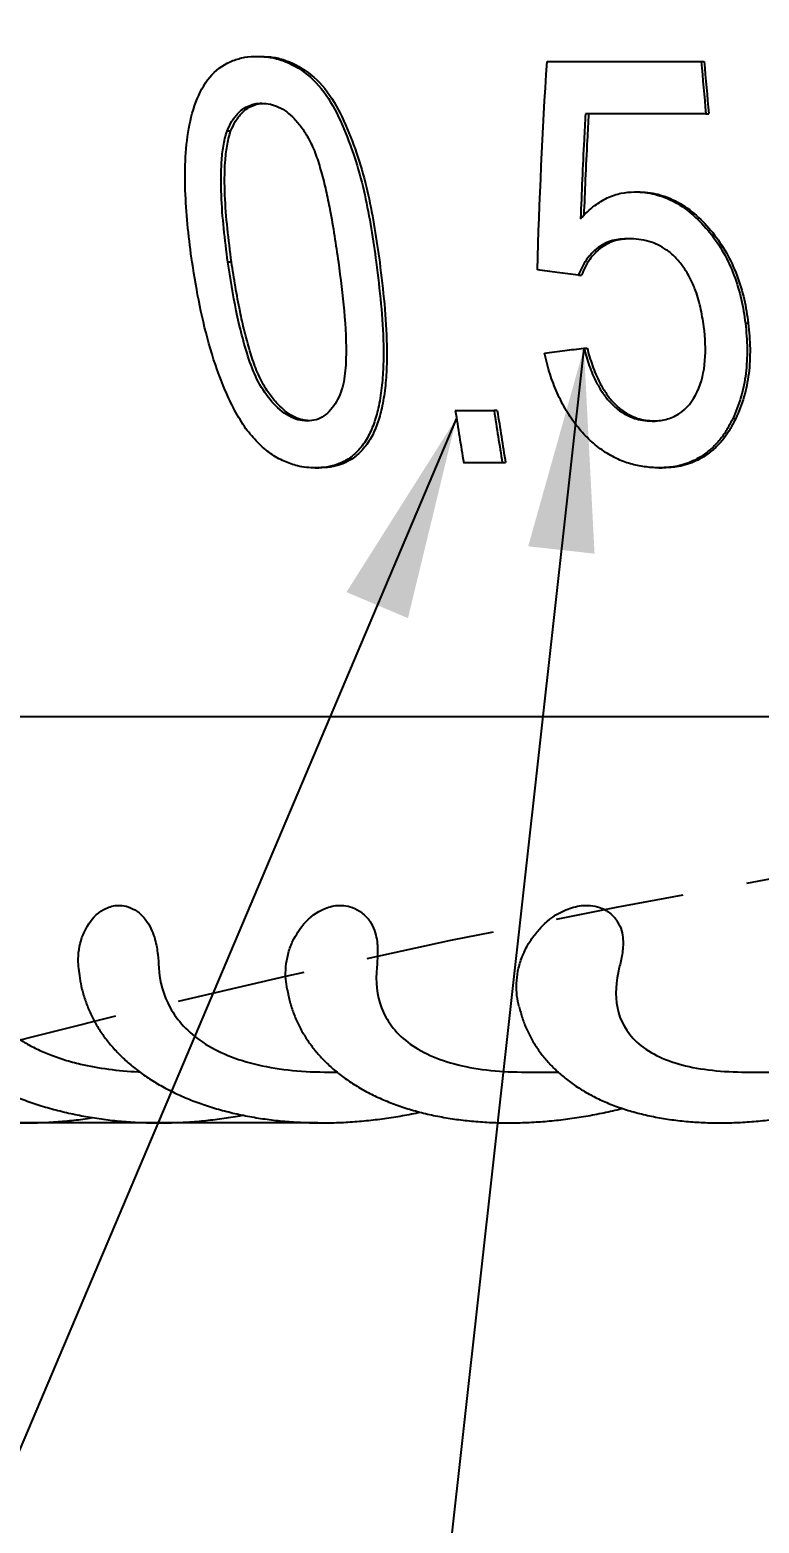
# Model space of a CAD drawing. Header units: millimetres. Extents: x 10 to 459, y 8 to 584.
# Drawn here: x 302.18 to 309.36, y 307.36 to 322.07 of the extents above; entities that cross this region are included whole.
import ezdxf

# ---------------------------------------------------------------- set-up
doc = ezdxf.new("R2010")
doc.units = ezdxf.units.MM
doc.linetypes.add('HIDDEN', pattern=[1.905, 1.27, -0.635])
for name, color, linetype in [('DIMENSIONS', 2, 'Continuous'), ('HIDDEN', 3, 'HIDDEN'), ('TEXT', 2, 'Continuous')]:
    doc.layers.add(name, color=color, linetype=linetype)
doc.layers.add('OUTLINE', color=7, linetype='Continuous', lineweight=25)
doc.styles.add('SLDTEXTSTYLE0', font='TXT', dxfattribs={"width": 0.75})
doc.dimstyles.new('SLDDIMSTYLE12', dxfattribs={"dimtxt": 0.18, "dimasz": 2, "dimexe": 0, "dimexo": 0.0625, "dimgap": 0, "dimtad": 0, "dimtih": 1, "dimtoh": 1, "dimdec": 0, "dimrnd": 1e-09, "dimzin": 0, "dimdsep": 46, "dimtxsty": 'Standard', "dimsah": 1, "dimcen": 0.09, "dimadec": 0, "dimazin": 0, "dimtfac": 2, "dimtdec": 0, "dimtofl": 0, "dimtmove": 0, "dimatfit": 3, "dimfxl": 0, "dimfrac": 2, "dimtolj": 1, "dimtzin": 0, "dimarcsym": 0})
doc.dimstyles.new('SLDDIMSTYLE5', dxfattribs={"dimtxt": 3.5, "dimasz": 2, "dimexe": 0, "dimexo": 0.0625, "dimgap": 0.875, "dimtad": 1, "dimrnd": 1e-09, "dimzin": 12, "dimdsep": 46, "dimtxsty": 'SLDTEXTSTYLE0', "dimsah": 1, "dimcen": 0.09, "dimadec": 0, "dimazin": 3, "dimtfac": 1, "dimtofl": 0, "dimtmove": 0, "dimatfit": 3, "dimfxl": 0, "dimfrac": 2, "dimtolj": 1, "dimtzin": 12, "dimarcsym": 0})
doc.dimstyles.new('SLDDIMSTYLE6', dxfattribs={"dimtxt": 3.5, "dimasz": 2, "dimexe": 0, "dimexo": 0.0625, "dimgap": 0.875, "dimtad": 1, "dimrnd": 1e-09, "dimzin": 12, "dimdsep": 46, "dimtxsty": 'SLDTEXTSTYLE0', "dimsah": 1, "dimcen": 0.09, "dimadec": 0, "dimazin": 3, "dimtol": 1, "dimtp": 1.6, "dimtm": 1.6, "dimtfac": 1, "dimtofl": 0, "dimtmove": 0, "dimatfit": 3, "dimfxl": 0, "dimfrac": 2, "dimtolj": 1, "dimarcsym": 0})
doc.dimstyles.new('SLDDIMSTYLE7', dxfattribs={"dimtxt": 3.5, "dimasz": 2, "dimexe": 0, "dimexo": 0.0625, "dimgap": 0.875, "dimtad": 1, "dimrnd": 1e-09, "dimzin": 12, "dimdsep": 46, "dimtxsty": 'SLDTEXTSTYLE0', "dimsah": 1, "dimcen": 0.09, "dimadec": 0, "dimazin": 3, "dimtol": 1, "dimtp": 1.3, "dimtm": 1.3, "dimtfac": 1, "dimtofl": 0, "dimtmove": 0, "dimatfit": 3, "dimfxl": 0, "dimfrac": 2, "dimtolj": 1, "dimarcsym": 0})

# ---------------------------------------------------------------- blocks, each defined once
blk = doc.blocks.new('_D_8')
at = {"layer": 'DIMENSIONS'}
for p, q in [((316.213, 571.805), (251.387, 571.805)), ((253.387, 311.805), (253.387, 571.805)), ((299.208, 311.805), (251.387, 311.805))]:
    blk.add_line(p, q, dxfattribs=at)
for points in [[(253.387, 571.805), (252.887, 569.805), (253.887, 569.805)], [(253.387, 311.805), (253.887, 313.805), (252.887, 313.805)]]:
    blk.add_solid(points, dxfattribs=at)
at = {"layer": 'DIMENSIONS', "attachment_point": 1, "rotation": 90, "style": 'SLDTEXTSTYLE0'}
for s, insert, char_height in [('±1,60', (249.886, 442.183), 2.5), ('260', (248.875, 433.132), 3.5)]:
    blk.add_mtext(s, dxfattribs=dict(at, insert=insert, char_height=char_height))
blk = doc.blocks.new('_D_9')
at = {"layer": 'DIMENSIONS'}
for p, q in [((293.45, 326.805), (293.45, 269.305)), ((361.95, 326.805), (361.95, 269.305)), ((361.95, 271.305), (293.45, 271.305))]:
    blk.add_line(p, q, dxfattribs=at)
for points in [[(293.45, 271.305), (295.45, 270.805), (295.45, 271.805)], [(361.95, 271.305), (359.95, 271.805), (359.95, 270.805)]]:
    blk.add_solid(points, dxfattribs=at)
at = {"layer": 'DIMENSIONS', "attachment_point": 1, "style": 'SLDTEXTSTYLE0'}
for s, insert, char_height in [('%%c', (315.932, 275.817), 3.5), ('68,5', (321.205, 275.817), 3.5), ('±1,30', (331.54, 274.806), 2.5)]:
    blk.add_mtext(s, dxfattribs=dict(at, insert=insert, char_height=char_height))
blk = doc.blocks.new('_D_11')
at = {"layer": 'DIMENSIONS'}
for p, q in [((299.208, 314.305), (299.208, 278.828)), ((356.192, 314.305), (356.192, 278.828)), ((299.208, 280.828), (356.192, 280.828))]:
    blk.add_line(p, q, dxfattribs=at)
for points in [[(299.208, 280.828), (301.208, 280.328), (301.208, 281.328)], [(356.192, 280.828), (354.192, 281.328), (354.192, 280.328)]]:
    blk.add_solid(points, dxfattribs=at)
at = {"layer": 'DIMENSIONS', "char_height": 3.5, "attachment_point": 1, "style": 'SLDTEXTSTYLE0'}
for s, insert in [('%%c', (319.242, 285.339)), ('56,98', (324.521, 285.393))]:
    blk.add_mtext(s, dxfattribs=dict(at, insert=insert))

msp = doc.modelspace()

# ---------------------------------------------------------------- linework, layer by layer
at = {"layer": 'HIDDEN'}
msp.add_arc((327.7, 210.58), 104.725, 75.48959, 104.51041, dxfattribs=at)
at = {"layer": 'OUTLINE'}
for p, q in [((304.418, 321.805), (304.453, 321.805)), ((307.271, 321.754), (308.791, 321.754)), ((308.791, 321.754), (308.819, 321.754)), ((308.836, 321.241), (307.65, 321.241)), ((308.836, 321.241), (308.865, 321.241)), ((304.155, 321.07), (304.12, 321.07)), ((308.134, 320.472), (308.164, 320.472)), ((304.164, 319.78), (304.128, 319.78)), ((307.58, 319.651), (307.611, 319.651)), ((309.225, 319.177), (309.253, 319.177)), ((307.634, 318.933), (307.665, 318.933)), ((306.368, 318.318), (306.749, 318.318)), ((306.781, 318.318), (306.749, 318.318)), ((308.305, 318.215), (308.335, 318.215)), ((309.101, 318.239), (309.13, 318.239)), ((304.989, 317.754), (305.025, 317.754)), ((306.83, 317.805), (306.45, 317.805)), ((306.862, 317.805), (306.83, 317.805)), ((308.371, 317.754), (308.401, 317.754)), ((295.453, 315.305), (359.947, 315.305)), ((302.661, 312.802), (302.666, 312.756)), ((304.712, 312.621), (304.721, 312.575)), ((306.996, 312.449), (307.007, 312.407)), ((305.124, 311.805), (305.201, 311.805)), ((307.065, 311.805), (307.377, 311.805)), ((309.231, 311.805), (309.768, 311.805)), ((305.015, 311.305), (300.099, 311.305))]:
    msp.add_line(p, q, dxfattribs=at)
for centre, radius, start, end in [((378.351, 327.695), 69.814, 184.88152, 185.30405), ((378.288, 327.695), 69.723, 184.88785, 185.31094), ((364.837, 327.489), 59.184, 188.9146, 189.4175), ((366.194, 327.476), 60.146, 188.75783, 189.25246), ((366.011, 327.454), 59.93, 188.7687, 189.26513)]:
    msp.add_arc(centre, radius, start, end, dxfattribs=at)
for points, knots in [([(303.776, 319.778), (303.745, 320.001), (303.72, 320.224), (303.701, 320.667), (303.706, 320.887), (303.762, 321.197), (303.789, 321.297), (303.863, 321.478), (303.912, 321.56), (304.031, 321.687), (304.102, 321.734), (304.216, 321.778), (304.255, 321.789), (304.336, 321.803), (304.377, 321.804), (304.418, 321.805)], [0, 0, 0, 0, 0.25, 0.25, 0.5, 0.5, 0.625, 0.625, 0.75, 0.75, 0.875, 0.875, 0.9375, 0.9375, 1, 1, 1, 1]), ([(304.418, 321.805), (304.46, 321.803), (304.502, 321.802), (304.585, 321.789), (304.627, 321.778), (304.752, 321.733), (304.835, 321.687), (304.989, 321.562), (305.059, 321.482), (305.177, 321.298), (305.226, 321.196), (305.358, 320.884), (305.427, 320.664), (305.524, 320.223), (305.558, 320), (305.589, 319.778)], [0, 0, 0, 0, 0.0625, 0.0625, 0.125, 0.125, 0.25, 0.25, 0.375, 0.375, 0.5, 0.5, 0.75, 0.75, 1, 1, 1, 1]), ([(304.453, 321.805), (304.495, 321.803), (304.537, 321.802), (304.62, 321.789), (304.662, 321.778), (304.787, 321.732), (304.87, 321.686), (305.023, 321.562), (305.094, 321.482), (305.211, 321.298), (305.26, 321.195), (305.391, 320.884), (305.461, 320.664), (305.558, 320.223), (305.591, 320), (305.623, 319.778)], [0, 0, 0, 0, 0.0625, 0.0625, 0.125, 0.125, 0.25, 0.25, 0.375, 0.375, 0.5, 0.5, 0.75, 0.75, 1, 1, 1, 1]), ([(304.12, 321.07), (304.135, 321.103), (304.166, 321.171), (304.225, 321.246), (304.288, 321.298), (304.348, 321.326), (304.407, 321.342), (304.445, 321.343), (304.464, 321.344)], [0, 0, 0, 0, 0.210464, 0.426339, 0.582857, 0.744011, 0.870973, 1, 1, 1, 1]), ([(304.155, 321.07), (304.171, 321.103), (304.201, 321.171), (304.26, 321.246), (304.323, 321.298), (304.383, 321.326), (304.435, 321.34), (304.466, 321.342), (304.478, 321.342)], [0, 0, 0, 0, 0.221557, 0.448787, 0.613145, 0.782352, 0.915845, 1, 1, 1, 1]), ([(304.464, 321.344), (304.492, 321.342), (304.546, 321.337), (304.629, 321.31), (304.708, 321.261), (304.787, 321.191), (304.861, 321.1), (304.935, 320.981), (304.998, 320.834), (305.05, 320.663), (305.095, 320.484), (305.138, 320.274), (305.179, 320.038), (305.204, 319.866), (305.216, 319.78)], [0, 0, 0, 0, 0.0567, 0.113166, 0.17025, 0.227388, 0.294714, 0.36205, 0.449797, 0.537912, 0.634687, 0.731496, 0.865729, 1, 1, 1, 1]), ([(307.65, 321.241), (307.645, 321.155), (307.641, 321.068), (307.636, 320.982), (307.629, 320.852), (307.623, 320.722), (307.617, 320.593), (307.612, 320.464), (307.606, 320.334), (307.601, 320.205)], [0, 0, 0, 0, 0.000267814, 0.000267814, 0.000267814, 0.000669578, 0.000669578, 0.000669578, 0.00107137, 0.00107137, 0.00107137, 0.00107137]), ([(307.68, 321.241), (307.676, 321.155), (307.664, 320.938), (307.648, 320.604), (307.638, 320.356), (307.633, 320.238)], [0, 0, 0, 0, 0.258179, 0.645514, 1, 1, 1, 1]), ([(304.128, 319.78), (304.098, 320), (304.073, 320.22), (304.059, 320.549), (304.059, 320.658), (304.07, 320.818), (304.075, 320.871), (304.092, 320.973), (304.105, 321.021), (304.12, 321.07)], [0, 0, 0, 0, 0.5, 0.5, 0.75, 0.75, 0.875, 0.875, 1, 1, 1, 1]), ([(304.164, 319.78), (304.134, 320), (304.108, 320.22), (304.095, 320.549), (304.094, 320.658), (304.106, 320.818), (304.111, 320.871), (304.128, 320.973), (304.141, 321.021), (304.155, 321.07)], [0, 0, 0, 0, 0.5, 0.5, 0.75, 0.75, 0.875, 0.875, 1, 1, 1, 1]), ([(307.601, 320.205), (307.623, 320.229), (307.668, 320.277), (307.754, 320.349), (307.863, 320.416), (307.996, 320.463), (308.09, 320.469), (308.134, 320.472)], [0, 0, 0, 0, 0.154807, 0.310407, 0.54388, 0.784279, 1, 1, 1, 1]), ([(308.134, 320.472), (308.201, 320.47), (308.267, 320.464), (308.4, 320.43), (308.467, 320.404), (308.659, 320.299), (308.775, 320.193), (308.974, 319.947), (309.055, 319.802), (309.141, 319.574), (309.165, 319.495), (309.201, 319.337), (309.213, 319.257), (309.225, 319.177)], [0, 0, 0, 0, 0.125, 0.125, 0.25, 0.25, 0.5, 0.5, 0.75, 0.75, 0.875, 0.875, 1, 1, 1, 1]), ([(308.164, 320.472), (308.23, 320.47), (308.297, 320.464), (308.429, 320.43), (308.496, 320.404), (308.688, 320.298), (308.804, 320.193), (309.002, 319.946), (309.083, 319.802), (309.169, 319.574), (309.193, 319.495), (309.23, 319.337), (309.242, 319.257), (309.253, 319.177)], [0, 0, 0, 0, 0.125, 0.125, 0.25, 0.25, 0.5, 0.5, 0.75, 0.75, 0.875, 0.875, 1, 1, 1, 1]), ([(308.073, 320.01), (308.019, 320.008), (307.966, 320.005), (307.865, 319.977), (307.816, 319.954), (307.731, 319.89), (307.693, 319.849), (307.628, 319.759), (307.602, 319.706), (307.58, 319.651)], [0, 0, 0, 0, 0.25, 0.25, 0.5, 0.5, 0.75, 0.75, 1, 1, 1, 1]), ([(308.103, 320.01), (308.049, 320.008), (307.996, 320.005), (307.895, 319.977), (307.846, 319.954), (307.762, 319.89), (307.724, 319.849), (307.658, 319.759), (307.633, 319.706), (307.611, 319.651)], [0, 0, 0, 0, 0.25, 0.25, 0.5, 0.5, 0.75, 0.75, 1, 1, 1, 1]), ([(308.816, 319.147), (308.806, 319.21), (308.786, 319.337), (308.737, 319.501), (308.676, 319.634), (308.612, 319.738), (308.535, 319.83), (308.45, 319.902), (308.362, 319.952), (308.271, 319.987), (308.174, 320.006), (308.107, 320.009), (308.073, 320.01)], [0, 0, 0, 0, 0.145493, 0.290475, 0.381721, 0.472919, 0.565005, 0.657032, 0.736523, 0.816129, 0.907937, 1, 1, 1, 1]), ([(304.305, 318.139), (304.266, 318.199), (304.228, 318.259), (304.161, 318.385), (304.131, 318.45), (304.045, 318.648), (303.997, 318.787), (303.915, 319.066), (303.881, 319.208), (303.822, 319.492), (303.799, 319.635), (303.776, 319.778)], [0, 0, 0, 0, 0.125, 0.125, 0.25, 0.25, 0.5, 0.5, 0.75, 0.75, 1, 1, 1, 1]), ([(304.909, 318.215), (304.879, 318.217), (304.849, 318.219), (304.788, 318.235), (304.758, 318.248), (304.668, 318.298), (304.613, 318.348), (304.512, 318.462), (304.466, 318.527), (304.391, 318.671), (304.362, 318.747), (304.283, 318.979), (304.244, 319.139), (304.178, 319.458), (304.152, 319.619), (304.128, 319.78)], [0, 0, 0, 0, 0.0625, 0.0625, 0.125, 0.125, 0.25, 0.25, 0.375, 0.375, 0.5, 0.5, 0.75, 0.75, 1, 1, 1, 1]), ([(304.929, 318.217), (304.908, 318.219), (304.862, 318.224), (304.788, 318.248), (304.711, 318.296), (304.632, 318.365), (304.552, 318.456), (304.469, 318.581), (304.4, 318.734), (304.341, 318.913), (304.29, 319.1), (304.243, 319.31), (304.201, 319.537), (304.176, 319.699), (304.164, 319.78)], [0, 0, 0, 0, 0.0436655, 0.0978532, 0.1525444, 0.2073218, 0.2796071, 0.3518063, 0.4452419, 0.5391004, 0.6420527, 0.7450552, 0.8725049, 1, 1, 1, 1]), ([(305.216, 319.78), (305.237, 319.619), (305.258, 319.459), (305.286, 319.14), (305.296, 318.981), (305.289, 318.749), (305.283, 318.672), (305.254, 318.529), (305.229, 318.463), (305.164, 318.349), (305.124, 318.299), (305.05, 318.249), (305.024, 318.236), (304.968, 318.219), (304.939, 318.217), (304.909, 318.215)], [0, 0, 0, 0, 0.25, 0.25, 0.5, 0.5, 0.625, 0.625, 0.75, 0.75, 0.875, 0.875, 0.9375, 0.9375, 1, 1, 1, 1]), ([(305.589, 319.778), (305.606, 319.641), (305.639, 319.368), (305.661, 319.024), (305.66, 318.749), (305.645, 318.54), (305.614, 318.351), (305.567, 318.185), (305.505, 318.044), (305.42, 317.925), (305.32, 317.839), (305.212, 317.787), (305.102, 317.758), (305.027, 317.755), (304.989, 317.754)], [0, 0, 0, 0, 0.153719, 0.307252, 0.389174, 0.471193, 0.552865, 0.620664, 0.688348, 0.756904, 0.825427, 0.884294, 0.943194, 1, 1, 1, 1]), ([(305.623, 319.778), (305.639, 319.641), (305.673, 319.367), (305.695, 319.023), (305.694, 318.748), (305.679, 318.539), (305.649, 318.351), (305.602, 318.185), (305.54, 318.043), (305.455, 317.925), (305.355, 317.839), (305.247, 317.786), (305.138, 317.758), (305.062, 317.755), (305.025, 317.754)], [0, 0, 0, 0, 0.154034, 0.307886, 0.389761, 0.471729, 0.553343, 0.621103, 0.688755, 0.757281, 0.825769, 0.884578, 0.94342, 1, 1, 1, 1]), ([(307.58, 319.651), (307.545, 319.656), (307.476, 319.665), (307.341, 319.682), (307.242, 319.694), (307.177, 319.703)], [0, 0, 0, 0, 0.256704, 0.513403, 1, 1, 1, 1]), ([(309.225, 319.177), (309.233, 319.093), (309.241, 319.01), (309.242, 318.845), (309.238, 318.763), (309.219, 318.604), (309.202, 318.526), (309.16, 318.378), (309.132, 318.308), (309.101, 318.239)], [0, 0, 0, 0, 0.25, 0.25, 0.5, 0.5, 0.75, 0.75, 1, 1, 1, 1]), ([(309.253, 319.177), (309.262, 319.093), (309.269, 319.01), (309.271, 318.845), (309.267, 318.763), (309.247, 318.604), (309.231, 318.526), (309.189, 318.378), (309.161, 318.308), (309.13, 318.239)], [0, 0, 0, 0, 0.25, 0.25, 0.5, 0.5, 0.75, 0.75, 1, 1, 1, 1]), ([(308.305, 318.215), (308.352, 318.217), (308.398, 318.22), (308.486, 318.243), (308.529, 318.261), (308.647, 318.334), (308.708, 318.412), (308.793, 318.596), (308.818, 318.7), (308.835, 318.92), (308.829, 319.033), (308.816, 319.147)], [0, 0, 0, 0, 0.125, 0.125, 0.25, 0.25, 0.5, 0.5, 0.75, 0.75, 1, 1, 1, 1]), ([(307.247, 318.882), (307.28, 318.887), (307.346, 318.895), (307.475, 318.912), (307.571, 318.925), (307.634, 318.933)], [0, 0, 0, 0, 0.257966, 0.515933, 1, 1, 1, 1]), ([(308.371, 317.754), (308.325, 317.756), (308.232, 317.761), (308.092, 317.79), (307.95, 317.843), (307.811, 317.926), (307.679, 318.036), (307.56, 318.168), (307.455, 318.32), (307.368, 318.491), (307.295, 318.68), (307.263, 318.813), (307.247, 318.882)], [0, 0, 0, 0, 0.0920555, 0.184278, 0.2758805, 0.3750487, 0.4742438, 0.5731241, 0.6720244, 0.7781154, 0.8843279, 1, 1, 1, 1]), ([(307.634, 318.933), (307.651, 318.875), (307.684, 318.758), (307.746, 318.61), (307.816, 318.493), (307.884, 318.404), (307.964, 318.329), (308.047, 318.274), (308.131, 318.239), (308.216, 318.22), (308.274, 318.217), (308.305, 318.215)], [0, 0, 0, 0, 0.161554, 0.3225, 0.422925, 0.523289, 0.62488, 0.726475, 0.812286, 0.89811, 1, 1, 1, 1]), ([(307.665, 318.933), (307.682, 318.875), (307.715, 318.758), (307.777, 318.61), (307.847, 318.493), (307.915, 318.404), (307.994, 318.329), (308.078, 318.274), (308.161, 318.239), (308.24, 318.221), (308.292, 318.218), (308.317, 318.217)], [0, 0, 0, 0, 0.164943, 0.329258, 0.431698, 0.534084, 0.637695, 0.741343, 0.8288, 0.916266, 1, 1, 1, 1]), ([(309.101, 318.239), (309.084, 318.207), (309.05, 318.142), (308.991, 318.05), (308.92, 317.969), (308.822, 317.883), (308.688, 317.805), (308.528, 317.76), (308.419, 317.756), (308.371, 317.754)], [0, 0, 0, 0, 0.111048, 0.221937, 0.337193, 0.452438, 0.644495, 0.844584, 1, 1, 1, 1]), ([(309.13, 318.239), (309.113, 318.207), (309.079, 318.142), (309.02, 318.05), (308.949, 317.969), (308.852, 317.883), (308.718, 317.805), (308.558, 317.76), (308.449, 317.756), (308.401, 317.754)], [0, 0, 0, 0, 0.111111, 0.222054, 0.337377, 0.452671, 0.64477, 0.844915, 1, 1, 1, 1]), ([(304.989, 317.754), (304.96, 317.755), (304.902, 317.757), (304.799, 317.774), (304.68, 317.815), (304.547, 317.891), (304.419, 317.999), (304.343, 318.092), (304.305, 318.139)], [0, 0, 0, 0, 0.121459, 0.24347, 0.425467, 0.613139, 0.803321, 1, 1, 1, 1]), ([(302.742, 313.24), (302.781, 313.306), (302.833, 313.365), (302.935, 313.423), (302.973, 313.438), (303.062, 313.45), (303.111, 313.447), (303.196, 313.412), (303.225, 313.395), (303.282, 313.349), (303.308, 313.32), (303.373, 313.227), (303.395, 313.166), (303.425, 313.057), (303.432, 313.009), (303.442, 312.917), (303.445, 312.875), (303.448, 312.834)], [0, 0, 0, 0, 0.25, 0.25, 0.375, 0.375, 0.5, 0.5, 0.5625, 0.5625, 0.625, 0.625, 0.75, 0.75, 0.875, 0.875, 1, 1, 1, 1]), ([(304.857, 313.24), (304.908, 313.306), (304.973, 313.364), (305.096, 313.423), (305.141, 313.438), (305.24, 313.45), (305.295, 313.447), (305.387, 313.413), (305.418, 313.396), (305.477, 313.35), (305.504, 313.321), (305.566, 313.228), (305.584, 313.167), (305.603, 313.058), (305.604, 313.009), (305.601, 312.918), (305.598, 312.875), (305.594, 312.834)], [0, 0, 0, 0, 0.25, 0.25, 0.375, 0.375, 0.5, 0.5, 0.5625, 0.5625, 0.625, 0.625, 0.75, 0.75, 0.875, 0.875, 1, 1, 1, 1]), ([(307.221, 313.24), (307.285, 313.306), (307.364, 313.364), (307.504, 313.423), (307.555, 313.438), (307.667, 313.45), (307.728, 313.447), (307.825, 313.413), (307.858, 313.396), (307.917, 313.35), (307.943, 313.32), (308.002, 313.228), (308.015, 313.167), (308.023, 313.058), (308.018, 313.01), (308.003, 312.918), (307.993, 312.875), (307.982, 312.834)], [0, 0, 0, 0, 0.25, 0.25, 0.375, 0.375, 0.5, 0.5, 0.5625, 0.5625, 0.625, 0.625, 0.75, 0.75, 0.875, 0.875, 1, 1, 1, 1]), ([(302.663, 312.802), (302.659, 312.831), (302.65, 312.902), (302.66, 313.013), (302.687, 313.132), (302.724, 313.204), (302.742, 313.24)], [0, 0, 0, 0, 0.184569, 0.453674, 0.722754, 1, 1, 1, 1]), ([(304.713, 312.621), (304.708, 312.654), (304.694, 312.727), (304.697, 312.843), (304.718, 312.966), (304.764, 313.104), (304.822, 313.19), (304.857, 313.24)], [0, 0, 0, 0, 0.151244, 0.3391102, 0.5326787, 0.726224, 1, 1, 1, 1]), ([(306.997, 312.449), (306.988, 312.484), (306.971, 312.558), (306.968, 312.676), (306.982, 312.799), (307.016, 312.924), (307.069, 313.04), (307.137, 313.147), (307.193, 313.209), (307.221, 313.24)], [0, 0, 0, 0, 0.1331121, 0.2804928, 0.4278746, 0.5796408, 0.7313878, 0.8652185, 1, 1, 1, 1]), ([(299.348, 313.14), (299.348, 313.115), (299.347, 313.05), (299.358, 312.944), (299.381, 312.823), (299.416, 312.704), (299.462, 312.587), (299.519, 312.473), (299.587, 312.362), (299.666, 312.254), (299.756, 312.15), (299.858, 312.05), (299.97, 311.955), (300.092, 311.864), (300.223, 311.779), (300.364, 311.701), (300.512, 311.629), (300.666, 311.564), (300.827, 311.506), (300.992, 311.456), (301.162, 311.412), (301.335, 311.376), (301.511, 311.347), (301.689, 311.326), (301.869, 311.311), (302.05, 311.305), (302.23, 311.305), (302.411, 311.313), (302.59, 311.329), (302.718, 311.343), (302.786, 311.355), (302.796, 311.357)], [0, 0, 0, 0, 0.019003, 0.051174, 0.083325, 0.115631, 0.148244, 0.18132, 0.214989, 0.249359, 0.284479, 0.320353, 0.356917, 0.394056, 0.431609, 0.469417, 0.507337, 0.545228, 0.583037, 0.62073, 0.6583, 0.695752, 0.733102, 0.770369, 0.807579, 0.844756, 0.881928, 0.919118, 0.956347, 0.993645, 1, 1, 1, 1]), ([(300.869, 312.946), (300.871, 312.918), (300.875, 312.849), (300.895, 312.741), (300.928, 312.622), (300.972, 312.506), (301.027, 312.394), (301.093, 312.285), (301.17, 312.179), (301.257, 312.078), (301.356, 311.981), (301.465, 311.889), (301.584, 311.802), (301.713, 311.721), (301.851, 311.647), (301.997, 311.579), (302.151, 311.519), (302.31, 311.466), (302.475, 311.421), (302.644, 311.383), (302.816, 311.352), (302.992, 311.329), (303.17, 311.313), (303.349, 311.305), (303.529, 311.305), (303.71, 311.311), (303.89, 311.325), (304.069, 311.347), (304.197, 311.366), (304.265, 311.38), (304.275, 311.382)], [0, 0, 0, 0, 0.022834, 0.056092, 0.089351, 0.122782, 0.156551, 0.190817, 0.225717, 0.261353, 0.297781, 0.334992, 0.372919, 0.41143, 0.450358, 0.489532, 0.528803, 0.568037, 0.607177, 0.646193, 0.685078, 0.723841, 0.762498, 0.801072, 0.839587, 0.87807, 0.91655, 0.95505, 0.993595, 1, 1, 1, 1]), ([(301.567, 312.834), (301.576, 312.797), (301.595, 312.725), (301.637, 312.618), (301.692, 312.512), (301.759, 312.415), (301.834, 312.326), (301.918, 312.245), (302.014, 312.168), (302.123, 312.097), (302.243, 312.033), (302.374, 311.975), (302.519, 311.925), (302.709, 311.873), (302.951, 311.831), (303.15, 311.811), (303.254, 311.809), (303.258, 311.809)], [0, 0, 0, 0, 0.0708182, 0.141627, 0.2137065, 0.2857759, 0.346719, 0.4076601, 0.470213, 0.5327549, 0.5938312, 0.654902, 0.7183738, 0.7818501, 0.8877272, 0.9962119, 1, 1, 1, 1]), ([(302.667, 312.756), (302.672, 312.721), (302.683, 312.645), (302.715, 312.532), (302.758, 312.417), (302.811, 312.307), (302.876, 312.2), (302.951, 312.098), (303.037, 312), (303.133, 311.907), (303.24, 311.819), (303.357, 311.737), (303.484, 311.661), (303.62, 311.591), (303.765, 311.529), (303.917, 311.474), (304.075, 311.427), (304.238, 311.387), (304.407, 311.355), (304.578, 311.331), (304.753, 311.315), (304.93, 311.306), (305.108, 311.304), (305.288, 311.31), (305.468, 311.324), (305.647, 311.344), (305.825, 311.372), (305.95, 311.395), (306.014, 311.41), (306.02, 311.412)], [0, 0, 0, 0, 0.030346, 0.064598, 0.098887, 0.133397, 0.168307, 0.203779, 0.239959, 0.276948, 0.314797, 0.353484, 0.392921, 0.432947, 0.473379, 0.514031, 0.554733, 0.595371, 0.635887, 0.676261, 0.716491, 0.756589, 0.796577, 0.836478, 0.876322, 0.916136, 0.955953, 0.995793, 1, 1, 1, 1]), ([(303.448, 312.834), (303.456, 312.697), (303.491, 312.564), (303.595, 312.376), (303.638, 312.315), (303.745, 312.202), (303.807, 312.148), (303.953, 312.051), (304.037, 312.007), (304.219, 311.932), (304.319, 311.901), (304.642, 311.827), (304.88, 311.805), (305.124, 311.805)], [0, 0, 0, 0, 0.25, 0.25, 0.375, 0.375, 0.5, 0.5, 0.625, 0.625, 0.75, 0.75, 1, 1, 1, 1]), ([(305.594, 312.834), (305.581, 312.698), (305.593, 312.564), (305.665, 312.377), (305.698, 312.316), (305.783, 312.202), (305.836, 312.148), (305.963, 312.051), (306.037, 312.007), (306.204, 311.932), (306.295, 311.901), (306.597, 311.827), (306.827, 311.805), (307.065, 311.805)], [0, 0, 0, 0, 0.25, 0.25, 0.375, 0.375, 0.5, 0.5, 0.625, 0.625, 0.75, 0.75, 1, 1, 1, 1]), ([(307.982, 312.834), (307.948, 312.698), (307.938, 312.564), (307.989, 312.314), (308.051, 312.197), (308.21, 312.051), (308.275, 312.007), (308.423, 311.932), (308.507, 311.901), (308.692, 311.852), (308.794, 311.834), (309.005, 311.811), (309.116, 311.805), (309.231, 311.805)], [0, 0, 0, 0, 0.25, 0.25, 0.5, 0.5, 0.625, 0.625, 0.75, 0.75, 0.875, 0.875, 1, 1, 1, 1]), ([(304.721, 312.577), (304.723, 312.57), (304.73, 312.524), (304.754, 312.44), (304.796, 312.327), (304.849, 312.218), (304.913, 312.115), (304.987, 312.016), (305.071, 311.922), (305.165, 311.833), (305.27, 311.75), (305.385, 311.673), (305.509, 311.602), (305.643, 311.538), (305.786, 311.481), (305.936, 311.432), (306.093, 311.391), (306.255, 311.358), (306.422, 311.333), (306.592, 311.316), (306.766, 311.306), (306.941, 311.304), (307.118, 311.31), (307.296, 311.323), (307.475, 311.343), (307.653, 311.37), (307.829, 311.405), (307.949, 311.431), (308.009, 311.448), (308.011, 311.448)], [0, 0, 0, 0, 0.006071, 0.041254, 0.076354, 0.111543, 0.147027, 0.183001, 0.219637, 0.25709, 0.295465, 0.334801, 0.37505, 0.416087, 0.457714, 0.499713, 0.54188, 0.584024, 0.626054, 0.667925, 0.709626, 0.751164, 0.792559, 0.833836, 0.875025, 0.916159, 0.957266, 0.998384, 1, 1, 1, 1]), ([(307.008, 312.407), (307.013, 312.387), (307.028, 312.33), (307.064, 312.238), (307.116, 312.132), (307.178, 312.031), (307.251, 311.936), (307.334, 311.846), (307.426, 311.762), (307.528, 311.684), (307.641, 311.612), (307.763, 311.547), (307.894, 311.489), (308.034, 311.438), (308.182, 311.396), (308.337, 311.361), (308.498, 311.335), (308.663, 311.317), (308.832, 311.306), (309.003, 311.304), (309.177, 311.309), (309.352, 311.322), (309.528, 311.342), (309.704, 311.369), (309.881, 311.403), (310.055, 311.445), (310.173, 311.475), (310.231, 311.493), (310.232, 311.494)], [0, 0, 0, 0, 0.018215, 0.054011, 0.089759, 0.125686, 0.162015, 0.198954, 0.236704, 0.275427, 0.315227, 0.356122, 0.398028, 0.44075, 0.48404, 0.527633, 0.571281, 0.614821, 0.65818, 0.701333, 0.744282, 0.787047, 0.829656, 0.872141, 0.914539, 0.956883, 0.999212, 1, 1, 1, 1])]:
    msp.add_open_spline(points, degree=3, knots=knots, dxfattribs=at)
msp.add_open_spline([(307.177, 319.703), (307.195, 320.383), (307.227, 321.067), (307.271, 321.754)], degree=3, dxfattribs=at)

# ---------------------------------------------------------------- dimensions: what is measured, and where the dimension line sits
at = {"layer": 'DIMENSIONS'}
dim = msp.add_linear_dim(base=(253.387, 571.805), p1=(300.208, 311.805), p2=(317.213, 571.805), angle=90, dimstyle='SLDDIMSTYLE6', dxfattribs=at)
dim.commit()
dim.dimension.update_dxf_attribs({"geometry": '_D_8', "text_midpoint": (253.387, 441.805), "dimtype": 160})
for base, p1, p2, dimstyle, picture, middle in [((293.45, 271.305), (361.95, 327.805), (293.45, 327.805), 'SLDDIMSTYLE7', '_D_9', (327.7, 271.305)), ((356.192, 280.828), (299.208, 315.305), (356.192, 315.305), 'SLDDIMSTYLE5', '_D_11', (327.7, 280.828))]:
    dim = msp.add_linear_dim(base=base, p1=p1, p2=p2, text='%%c<>', dimstyle=dimstyle, dxfattribs=at)
    dim.commit()
    dim.dimension.update_dxf_attribs({"geometry": picture, "text_midpoint": middle, "dimtype": 160})

# ---------------------------------------------------------------- leaders
at = {"layer": 'TEXT'}
for points in [[(307.634, 318.933), (304.938, 294.759)], [(306.379, 318.244), (301.049, 305.664)]]:
    msp.add_leader(points, dimstyle='SLDDIMSTYLE12', dxfattribs=at)

doc.saveas('drawing.dxf')
